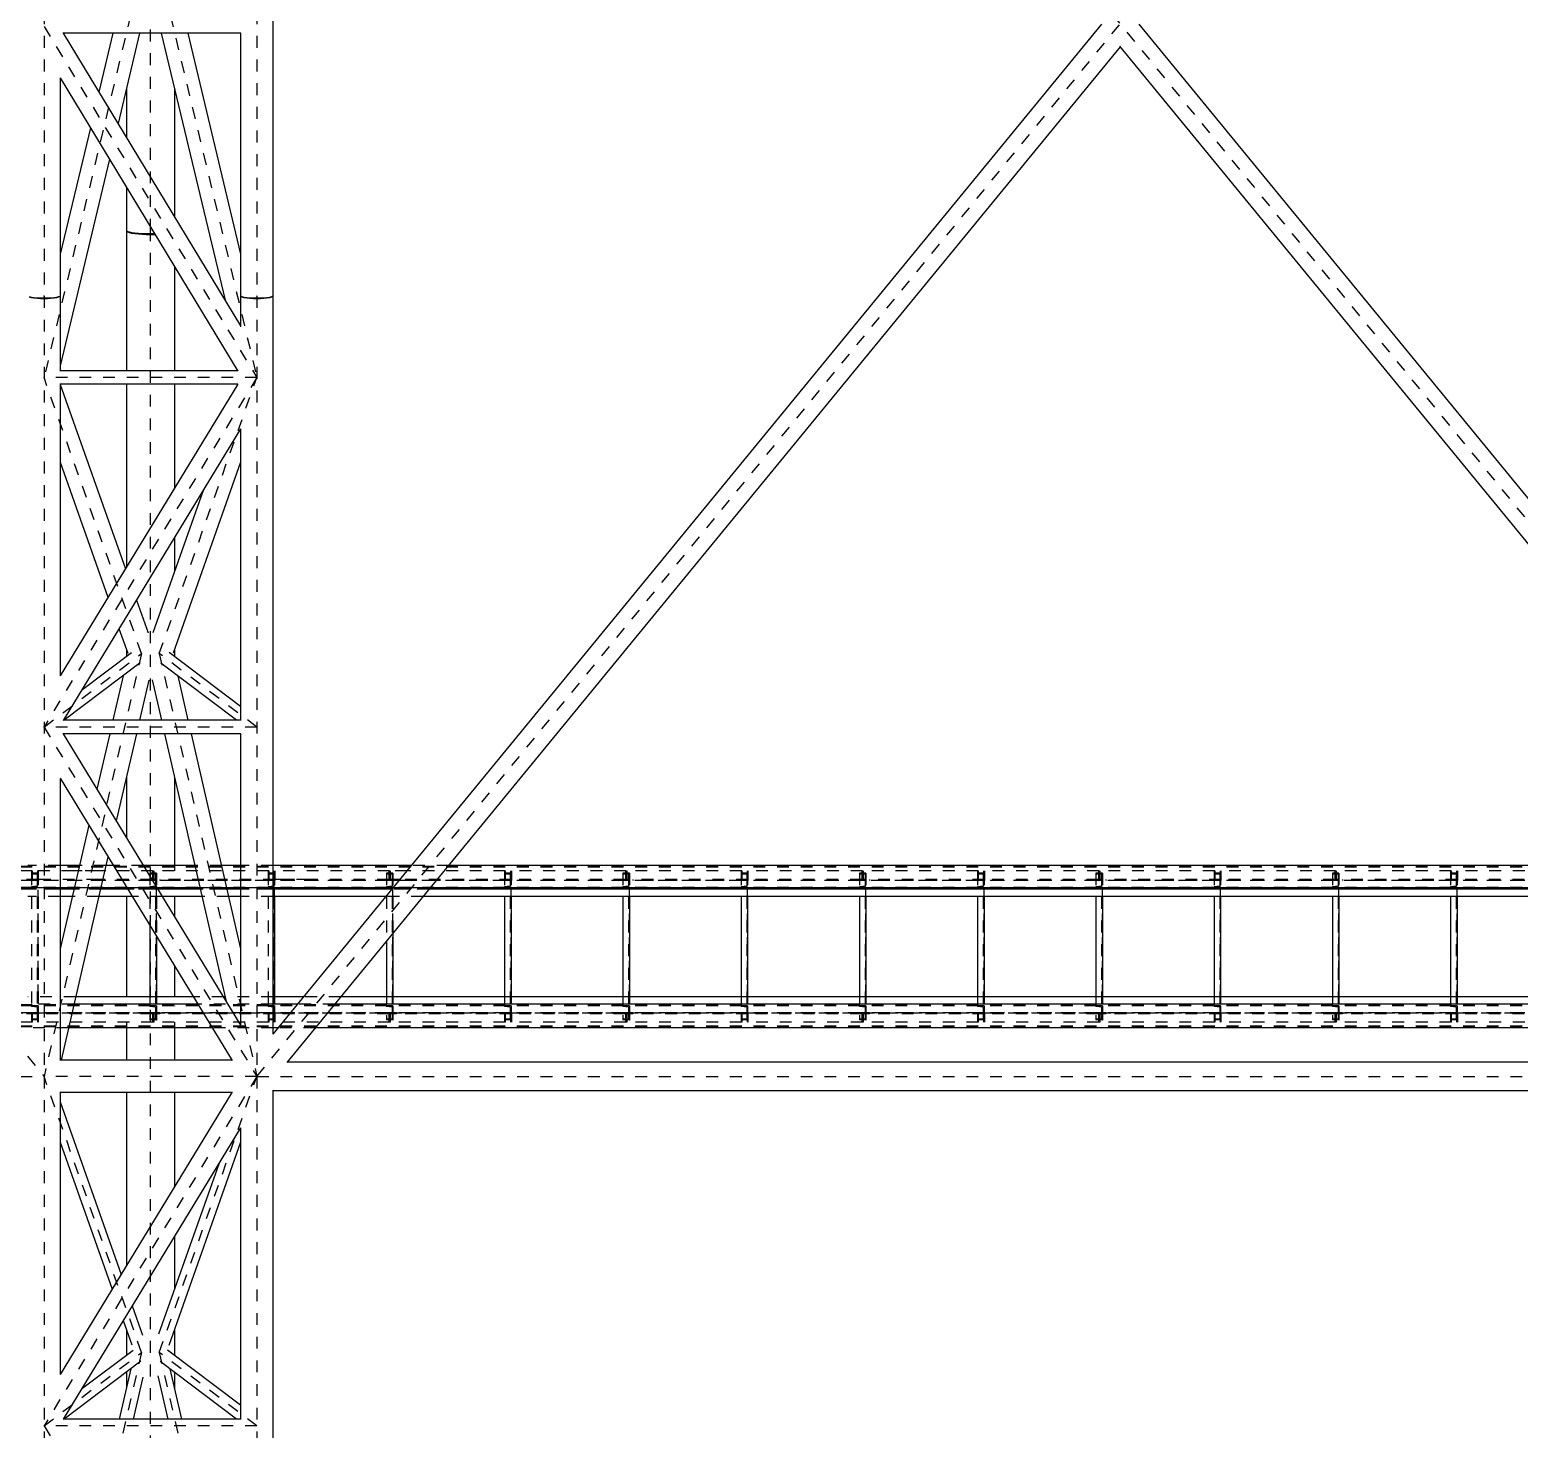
# Model space of a CAD drawing. Header units: millimetres. Extents: x 149919 to 150445, y 136651 to 136866.
# Drawn here: x 150292.54 to 150305.14, y 136688.6 to 136700.43 of the extents above; entities that cross this region are included whole.
import ezdxf

# ---------------------------------------------------------------- set-up
doc = ezdxf.new("R2010")
doc.units = ezdxf.units.MM
doc.header["$LTSCALE"] = 0.25
for name, pattern in [('CENTER', [50.8, 31.75, -6.35, 6.35, -6.35]), ('XKITLINE00', [0]), ('XKITLINE02', [4, 2, -2]), ('XKITLINE03', [6, 3, -1, 1, -1])]:
    doc.linetypes.add(name, pattern=pattern)

# ---------------------------------------------------------------- blocks, each defined once
blk = doc.blocks.new('çatıı')
at = {"color": 8, "linetype": 'CENTER'}
for p, q in [((13625, 5900.3), (15085, 4120.6)), ((15085, 5900.3), (15085, 4780.4)), ((15265, 4120.6), (16725, 5900.3)), ((15265, 5900.3), (16725, 4120.6)), ((15265, 5900.3), (15265, 4780.4)), ((15175, 4835.7), (15175, 5727.1)), ((15167.5, 5056.7), (15085, 4711.5)), ((15182.5, 5056.7), (15265, 4711.5)), ((15085, 5008.4), (15265, 4711.5)), ((15175, 3666.9), (15175, 4835.7)), ((15085, 4780.4), (15085, 3598.6)), ((15265, 4780.4), (15265, 3598.6)), ((15167.5, 4478.1), (15085, 4711.5)), ((15265, 4711.5), (15085, 4711.5)), ((15265, 4711.5), (15085, 4416)), ((15182.5, 4478.1), (15265, 4711.5)), ((15167.5, 4478.1), (15085, 4120.6)), ((15085, 4416), (15167.5, 4478.1)), ((15182.5, 4478.1), (15265, 4120.6)), ((15265, 4416), (15182.5, 4478.1)), ((15085, 4416), (15265, 4120.6)), ((15265, 4416), (15085, 4416)), ((13625, 4120.6), (15085, 4120.6)), ((15167.5, 3887.2), (15085, 4120.6)), ((15265, 4120.6), (15085, 3825.1)), ((15265, 4120.6), (15085, 4120.6)), ((15182.5, 3887.2), (15265, 4120.6)), ((15265, 4120.6), (16725, 4120.6)), ((15167.5, 3887.2), (15085, 3530.1)), ((15085, 3825.1), (15167.5, 3887.2)), ((15182.5, 3887.2), (15265, 3530.1)), ((15265, 3825.1), (15182.5, 3887.2)), ((15085, 3825.1), (15265, 3530.1)), ((15265, 3825.1), (15085, 3825.1))]:
    blk.add_line(p, q, dxfattribs=at)
at = {"color": 8, "linetype": 'XKITLINE00'}
for p, q in [((15278.6, 5854.6), (15278.6, 4780.4)), ((15251.4, 5002.7), (15101, 5002.7)), ((15101.2, 5002.7), (15251.3, 4755.1)), ((15143.3, 5002.7), (15131.4, 4952.9)), ((15165.8, 5002.7), (15147.6, 4926.2)), ((15184.1, 5002.7), (15238.1, 4776.9)), ((15206.7, 5002.7), (15251.3, 4815.7)), ((15251.3, 5002.7), (15251.3, 4780.4)), ((15979.2, 5010.4), (15278.6, 4156.4)), ((16010.8, 5010.4), (16711.3, 4156.4)), ((15995, 4991.2), (15290.3, 4132.2)), ((15994.5, 4991.8), (16699.8, 4132.1)), ((15098.6, 4964.8), (15098.6, 4780.4)), ((15098.6, 4964.8), (15248.9, 4717)), ((15154.7, 4956), (15154.7, 4914.5)), ((15195.3, 4956), (15195.3, 4847.5)), ((15124.2, 4922.6), (15098.6, 4815.7)), ((15140.4, 4896), (15098.6, 4721.5)), ((15154.7, 4872.4), (15154.7, 4835.7)), ((15154.7, 4835.7), (15155, 4835.2)), ((15154.7, 4835.7), (15155, 4835.1)), ((15154.7, 4835.7), (15154.7, 4717.2)), ((15155.9, 4834.7), (15155, 4835.2)), ((15155.9, 4834.4), (15155, 4835.1)), ((15157.4, 4834.3), (15155.9, 4834.7)), ((15157.4, 4833.9), (15155.9, 4834.4)), ((15159.4, 4833.9), (15157.4, 4834.3)), ((15159.4, 4833.4), (15157.4, 4833.9)), ((15158.4, 4834), (15157.9, 4834.2)), ((15160.3, 4833.5), (15158.4, 4834)), ((15161.9, 4833.5), (15159.4, 4833.9)), ((15161.9, 4832.9), (15159.4, 4833.4)), ((15162.7, 4833.1), (15160.3, 4833.5)), ((15164.8, 4833.2), (15161.9, 4833.5)), ((15164.8, 4832.6), (15161.9, 4832.9)), ((15165.4, 4832.7), (15162.7, 4833.1)), ((15168.1, 4833), (15164.8, 4833.2)), ((15168.1, 4832.3), (15164.8, 4832.6)), ((15168.5, 4832.5), (15165.4, 4832.7)), ((15171.5, 4832.9), (15168.1, 4833)), ((15171.5, 4832.1), (15168.1, 4832.3)), ((15171.7, 4832.3), (15168.5, 4832.5)), ((15175, 4832.9), (15171.5, 4832.9)), ((15175, 4832.1), (15171.5, 4832.1)), ((15175, 4832.3), (15171.7, 4832.3)), ((15178.5, 4832.9), (15175, 4832.9)), ((15178.3, 4832.3), (15175, 4832.3)), ((15178.5, 4832.1), (15175, 4832.1)), ((15178.9, 4832.4), (15178.3, 4832.3)), ((15178.6, 4832.9), (15178.5, 4832.9)), ((15179.1, 4832.2), (15178.5, 4832.1)), ((15195.3, 4805.4), (15195.3, 4717.2)), ((15074.3, 4779.3), (15072.7, 4779.6)), ((15074.3, 4778.9), (15072.7, 4779.4)), ((15073.2, 4779.4), (15073, 4779.6)), ((15074.8, 4779), (15073.2, 4779.4)), ((15076.5, 4779), (15074.3, 4779.3)), ((15076.5, 4778.5), (15074.3, 4778.9)), ((15076.9, 4778.6), (15074.8, 4779)), ((15079.1, 4778.7), (15076.5, 4779)), ((15079.1, 4778.2), (15076.5, 4778.5)), ((15079.3, 4778.3), (15076.9, 4778.6)), ((15082, 4778.6), (15079.1, 4778.7)), ((15082, 4778.1), (15079.1, 4778.2)), ((15082.1, 4778.2), (15079.3, 4778.3)), ((15085, 4778.5), (15082, 4778.6)), ((15085, 4778), (15082, 4778.1)), ((15085, 4778.1), (15082.1, 4778.2)), ((15088, 4778.6), (15085, 4778.5)), ((15087.9, 4778.2), (15085, 4778.1)), ((15088, 4778.1), (15085, 4778)), ((15090.7, 4778.3), (15087.9, 4778.2)), ((15090.9, 4778.7), (15088, 4778.6)), ((15090.9, 4778.2), (15088, 4778.1)), ((15093.1, 4778.6), (15090.7, 4778.3)), ((15093.5, 4779), (15090.9, 4778.7)), ((15093.5, 4778.5), (15090.9, 4778.2)), ((15095.2, 4779), (15093.1, 4778.6)), ((15095.7, 4779.3), (15093.5, 4779)), ((15095.7, 4778.9), (15093.5, 4778.5)), ((15096.8, 4779.4), (15095.2, 4779)), ((15097.3, 4779.6), (15095.7, 4779.3)), ((15097.3, 4779.4), (15095.7, 4778.9)), ((15097, 4779.6), (15096.8, 4779.4)), ((15098.3, 4780), (15097.3, 4779.6)), ((15098.3, 4779.9), (15097.3, 4779.4)), ((15098.6, 4780.4), (15098.3, 4780)), ((15098.6, 4780.4), (15098.3, 4779.9)), ((15098.6, 4780.4), (15098.6, 4717)), ((15251.3, 4780.4), (15251.7, 4780)), ((15251.3, 4780.4), (15251.3, 4754.5)), ((15251.3, 4780.4), (15251.7, 4779.9)), ((15252.7, 4779.6), (15251.7, 4780)), ((15252.7, 4779.4), (15251.7, 4779.9)), ((15254.3, 4779.3), (15252.7, 4779.6)), ((15254.3, 4778.9), (15252.7, 4779.4)), ((15253.2, 4779.4), (15253, 4779.6)), ((15254.8, 4779), (15253.2, 4779.4)), ((15256.5, 4779), (15254.3, 4779.3)), ((15256.5, 4778.5), (15254.3, 4778.9)), ((15256.9, 4778.6), (15254.8, 4779)), ((15259.1, 4778.7), (15256.5, 4779)), ((15259.1, 4778.3), (15256.5, 4778.5)), ((15259.3, 4778.4), (15256.9, 4778.6)), ((15262, 4778.6), (15259.1, 4778.7)), ((15262, 4778.1), (15259.1, 4778.3)), ((15262.1, 4778.2), (15259.3, 4778.4)), ((15265, 4778.6), (15262, 4778.6)), ((15265, 4778), (15262, 4778.1)), ((15265, 4778.1), (15262.1, 4778.2)), ((15268, 4778.6), (15265, 4778.6)), ((15267.9, 4778.2), (15265, 4778.1)), ((15268, 4778.1), (15265, 4778)), ((15270.7, 4778.4), (15267.9, 4778.2)), ((15270.9, 4778.7), (15268, 4778.6)), ((15270.9, 4778.3), (15268, 4778.1)), ((15273.1, 4778.6), (15270.7, 4778.4)), ((15273.5, 4779), (15270.9, 4778.7)), ((15273.5, 4778.5), (15270.9, 4778.3)), ((15275.2, 4779), (15273.1, 4778.6)), ((15275.7, 4779.3), (15273.5, 4779)), ((15275.7, 4778.9), (15273.5, 4778.5)), ((15276.8, 4779.4), (15275.2, 4779)), ((15277.3, 4779.6), (15275.7, 4779.3)), ((15277.3, 4779.4), (15275.7, 4778.9)), ((15277, 4779.6), (15276.8, 4779.4)), ((15278.3, 4780), (15277.3, 4779.6)), ((15278.3, 4779.9), (15277.3, 4779.4)), ((15278.6, 4780.4), (15278.3, 4780)), ((15278.6, 4780.4), (15278.3, 4779.9)), ((15278.6, 4780.4), (15278.6, 4156.2)), ((15248.8, 4717.2), (15098.6, 4717.2)), ((15249, 4705.8), (15098.5, 4705.8)), ((15098.6, 4705.8), (15098.6, 4459.4)), ((15248.8, 4705.8), (15098.6, 4459.4)), ((15098.6, 4705.7), (15153.8, 4549.8)), ((15154.7, 4705.8), (15154.7, 4551.4)), ((15195.3, 4705.8), (15195.3, 4618)), ((15251.3, 4668.1), (15101.1, 4421.6)), ((15251.3, 4668.1), (15251.3, 4421.5)), ((15098.6, 4640), (15139.1, 4525.7)), ((15251.3, 4640), (15194.2, 4478.4)), ((15219.7, 4616.1), (15177, 4495.5)), ((15195.3, 4576.1), (15195.3, 4547.2)), ((15163.1, 4523.3), (15173, 4495.5)), ((15148.4, 4499.2), (15155.8, 4478.5)), ((15159, 4478.8), (15116.6, 4446.9)), ((15154.7, 4481.5), (15154.7, 4475.6)), ((15251.3, 4433.4), (15190.9, 4478.9)), ((15195.3, 4481.5), (15195.3, 4475.6)), ((15166.4, 4470.2), (15102, 4421.7)), ((15151.9, 4459.3), (15143.2, 4421.7)), ((15247.9, 4421.7), (15183.9, 4470)), ((15198.1, 4459.3), (15206.7, 4421.7)), ((15173.6, 4455.7), (15165.7, 4421.7)), ((15176.4, 4455.8), (15184.3, 4421.7)), ((15251.3, 4421.7), (15101.2, 4421.7)), ((15251.5, 4410.3), (15101, 4410.3)), ((15101.2, 4410.3), (15251.3, 4164)), ((15140.6, 4410.3), (15129.8, 4363.4)), ((15163.1, 4410.3), (15146.1, 4336.7)), ((15186.9, 4410.3), (15239.1, 4184)), ((15209.4, 4410.3), (15251.3, 4228.4)), ((15251.3, 4410.3), (15251.3, 4163.9)), ((15098.6, 4372.7), (15244.1, 4133.9)), ((15098.6, 4372.6), (15098.6, 4134)), ((15154.7, 4374), (15154.7, 4322.6)), ((15195.3, 4374), (15195.3, 4294.3)), ((15122.8, 4333), (15098.6, 4228.4)), ((15139.1, 4306.3), (15099.4, 4134.2)), ((15154.7, 4280.5), (15154.7, 4280.3)), ((15154.7, 4272.8), (15154.7, 4187.8)), ((15195.3, 4280.5), (15195.3, 4280.3)), ((15195.3, 4272.8), (15195.3, 4255.9)), ((15195.3, 4214), (15195.3, 4187.8)), ((15154.7, 4180.3), (15154.7, 4180)), ((15195.3, 4180.3), (15195.3, 4180)), ((15154.7, 4166.3), (15154.7, 4134.2)), ((15195.3, 4166.3), (15195.3, 4134.2)), ((15243.9, 4134.2), (15098.6, 4134.2)), ((16699.2, 4132.7), (15290.7, 4132.7)), ((15244.5, 4106.9), (15098.4, 4106.9)), ((15098.6, 4106.9), (15098.6, 3868.5)), ((15243.9, 4106.9), (15098.6, 3868.4)), ((15154.7, 4106.9), (15154.7, 3960.5)), ((15195.3, 4106.9), (15195.3, 4027.1)), ((16711.7, 4108.4), (15278.3, 4108.4)), ((15278.6, 4108.4), (15278.6, 3598.6)), ((15098.6, 4099.1), (15150.2, 3953.1)), ((15251.3, 4077.2), (15101.1, 3830.7)), ((15251.3, 4077.2), (15251.3, 3830.6)), ((15098.6, 4064.9), (15142.6, 3940.6)), ((15251.3, 4064.9), (15190.6, 3893.1)), ((15233, 4047.1), (15181.9, 3902.7)), ((15195.3, 3985.2), (15195.3, 3940.4)), ((15159.6, 3926.6), (15168.3, 3901.9)), ((15152, 3914.1), (15159.2, 3893.7)), ((15154.7, 3906.3), (15154.7, 3884.7)), ((15195.3, 3906.4), (15195.3, 3884.7)), ((15167, 3879.8), (15102, 3830.8)), ((15160.3, 3888.9), (15116.6, 3856)), ((15247.9, 3830.8), (15183.1, 3879.6)), ((15251.3, 3842.5), (15189.5, 3889.1)), ((15158.4, 3873.3), (15148.6, 3830.8)), ((15154.7, 3870.5), (15154.7, 3857.1)), ((15181.3, 3867.3), (15189.7, 3830.8)), ((15191.5, 3873.3), (15201.3, 3830.8)), ((15195.3, 3870.4), (15195.3, 3856.9)), ((15168.5, 3866.4), (15160.3, 3830.8)), ((15251.3, 3830.8), (15101.3, 3830.8))]:
    blk.add_line(p, q, dxfattribs=at)
at = {"color": 116, "linetype": 'XKITLINE02', "true_color": 0x136734}
for p, q in [((17635, 4298.1), (13535, 4298.1)), ((17635, 4297.6), (13535, 4297.6)), ((15098.6, 4299), (15071.3, 4299)), ((15137.4, 4299), (15114.9, 4299)), ((15169.1, 4299), (15143.5, 4299)), ((15235.1, 4299), (15212.6, 4299)), ((15278.6, 4299), (15251.3, 4299)), ((15427.1, 4299), (15395.6, 4299)), ((15075.1, 4294.3), (14977.2, 4294.3)), ((15080.3, 4286.3), (14977.2, 4286.3)), ((15074.3, 4286.3), (14977.2, 4286.3)), ((15080.3, 4287.1), (14977.8, 4287.1)), ((15130.9, 4287.1), (15074.3, 4287.1)), ((15074.3, 4287.1), (15074.3, 4286.3)), ((15134.5, 4286.3), (15074.3, 4286.3)), ((15074.5, 4294.3), (15074.5, 4286.3)), ((15074.5, 4292.3), (15074.5, 4291.6)), ((15080, 4292.3), (15074.5, 4292.3)), ((15074.5, 4292.3), (15074.5, 4168.3)), ((15080, 4292.3), (15074.5, 4292.3)), ((15079.3, 4291.2), (15074.5, 4291.6)), ((15075.1, 4294.3), (15075.1, 4287.1)), ((15079.3, 4292.3), (15079.3, 4168.3)), ((15079.3, 4291.2), (15079.3, 4281.3)), ((15129.8, 4294.3), (15079.6, 4294.3)), ((15079.6, 4294.3), (15079.6, 4287.1)), ((15080, 4292.3), (15080, 4280.3)), ((15080, 4292.3), (15080, 4168.3)), ((15080.2, 4294.3), (15080.2, 4286.3)), ((15080.3, 4287.1), (15080.3, 4286.3)), ((15177.2, 4294.3), (15098.6, 4294.3)), ((15176.7, 4287.1), (15129.6, 4287.1)), ((15177.2, 4286.3), (15130.9, 4286.3)), ((15171.4, 4287.1), (15171.4, 4286.3)), ((15174.5, 4292.3), (15174.5, 4291.6)), ((15180, 4292.3), (15174.5, 4292.3)), ((15174.5, 4292.3), (15174.5, 4168.3)), ((15174.5, 4292.3), (15174.5, 4248.2)), ((15180, 4292.3), (15174.5, 4292.3)), ((15179.3, 4291.2), (15174.5, 4291.6)), ((15176.7, 4294.3), (15176.7, 4287.1)), ((15275.1, 4294.3), (15177.2, 4294.3)), ((15177.2, 4294.3), (15177.2, 4286.3)), ((15177.2, 4294.3), (15177.2, 4286.3)), ((15280.3, 4286.3), (15177.2, 4286.3)), ((15273.5, 4286.3), (15177.2, 4286.3)), ((15177.8, 4294.3), (15177.8, 4287.1)), ((15280.3, 4287.1), (15177.8, 4287.1)), ((15179.3, 4292.3), (15179.3, 4168.3)), ((15179.3, 4291.2), (15179.3, 4281.3)), ((15180, 4292.3), (15180, 4280.3)), ((15180, 4292.3), (15180, 4168.3)), ((15180, 4292.3), (15180, 4239.1)), ((15183, 4287.1), (15183, 4286.3)), ((15308.4, 4287.1), (15274.3, 4287.1)), ((15274.3, 4287.1), (15274.3, 4286.3)), ((15377.2, 4286.3), (15274.3, 4286.3)), ((15274.5, 4294.3), (15274.5, 4286.3)), ((15274.5, 4292.3), (15274.5, 4168.3)), ((15280, 4292.3), (15274.5, 4292.3)), ((15274.5, 4292.3), (15274.5, 4291.6)), ((15280, 4292.3), (15274.5, 4292.3)), ((15279.3, 4291.2), (15274.5, 4291.6)), ((15275.1, 4294.3), (15275.1, 4287.1)), ((15376.7, 4287.1), (15278.6, 4287.1)), ((15279.3, 4292.3), (15279.3, 4168.3)), ((15279.3, 4291.2), (15279.3, 4281.3)), ((15377.2, 4294.3), (15279.6, 4294.3)), ((15279.6, 4294.3), (15279.6, 4287.1)), ((15280, 4292.3), (15280, 4168.3)), ((15280, 4292.3), (15280, 4272.8)), ((15280, 4292.3), (15280, 4280.3)), ((15280.2, 4294.3), (15280.2, 4286.3)), ((15280.3, 4287.1), (15280.3, 4286.3)), ((15371.4, 4287.1), (15371.4, 4286.3)), ((15374.5, 4292.3), (15374.5, 4168.3)), ((15374.5, 4292.3), (15374.5, 4234.8)), ((15380, 4292.3), (15374.5, 4292.3)), ((15374.5, 4292.3), (15374.5, 4291.6)), ((15380, 4292.3), (15374.5, 4292.3)), ((15379.3, 4291.2), (15374.5, 4291.6)), ((15376.7, 4294.3), (15376.7, 4287.1)), ((15391.9, 4294.3), (15377.2, 4294.3)), ((15377.2, 4294.3), (15377.2, 4286.3)), ((15377.2, 4294.3), (15377.2, 4286.3)), ((15480.3, 4286.3), (15377.2, 4286.3)), ((15385.4, 4286.3), (15377.2, 4286.3)), ((15377.8, 4294.3), (15377.8, 4287.1)), ((15386, 4287.1), (15377.8, 4287.1)), ((15379.3, 4292.3), (15379.3, 4168.3)), ((15379.3, 4291.2), (15379.3, 4281.3)), ((15380, 4292.3), (15380, 4168.3)), ((15380, 4292.3), (15380, 4241.5)), ((15380, 4292.3), (15380, 4280.3)), ((15383, 4287.1), (15383, 4286.3)), ((15480.3, 4287.1), (15386, 4287.1)), ((15475.1, 4294.3), (15391.9, 4294.3)), ((15576.7, 4287.1), (15474.3, 4287.1)), ((15480.2, 4287.1), (15474.3, 4287.1)), ((15474.3, 4287.1), (15474.3, 4286.3)), ((15577.2, 4286.3), (15474.3, 4286.3)), ((15474.5, 4294.3), (15474.5, 4286.3)), ((15474.5, 4292.3), (15474.5, 4168.3)), ((15474.5, 4292.3), (15474.5, 4272.8)), ((15480, 4292.3), (15474.5, 4292.3)), ((15474.5, 4292.3), (15474.5, 4291.6)), ((15480, 4292.3), (15474.5, 4292.3)), ((15479.3, 4291.2), (15474.5, 4291.6)), ((15475.1, 4294.3), (15475.1, 4287.1)), ((15479.3, 4292.3), (15479.3, 4168.3)), ((15479.3, 4291.2), (15479.3, 4281.3)), ((15577.2, 4294.3), (15479.6, 4294.3)), ((15479.6, 4294.3), (15479.6, 4287.1)), ((15480, 4292.3), (15480, 4168.3)), ((15480, 4292.3), (15480, 4272.8)), ((15480, 4292.3), (15480, 4280.3)), ((15480.2, 4294.3), (15480.2, 4286.3)), ((15480.3, 4287.1), (15480.3, 4286.3)), ((15571.4, 4287.1), (15571.4, 4286.3)), ((15574.5, 4292.3), (15574.5, 4168.3)), ((15574.5, 4292.3), (15574.5, 4272.8)), ((15580, 4292.3), (15574.5, 4292.3)), ((15574.5, 4292.3), (15574.5, 4291.6)), ((15580, 4292.3), (15574.5, 4292.3)), ((15579.3, 4291.2), (15574.5, 4291.6)), ((15576.7, 4294.3), (15576.7, 4287.1)), ((15675.1, 4294.3), (15577.2, 4294.3)), ((15577.2, 4294.3), (15577.2, 4286.3)), ((15577.2, 4294.3), (15577.2, 4286.3)), ((15680.3, 4286.3), (15577.2, 4286.3)), ((15580, 4286.3), (15577.2, 4286.3)), ((15577.8, 4294.3), (15577.8, 4287.1)), ((15680.3, 4287.1), (15577.8, 4287.1)), ((15579.3, 4292.3), (15579.3, 4168.3)), ((15579.3, 4291.2), (15579.3, 4281.3)), ((15580, 4292.3), (15580, 4168.3)), ((15580, 4292.3), (15580, 4272.8)), ((15580, 4292.3), (15580, 4280.3)), ((15583, 4287.1), (15583, 4286.3)), ((15776.7, 4287.1), (15674.3, 4287.1)), ((15680.2, 4287.1), (15674.3, 4287.1)), ((15674.3, 4287.1), (15674.3, 4286.3)), ((15777.2, 4286.3), (15674.3, 4286.3)), ((15674.5, 4294.3), (15674.5, 4286.3)), ((15674.5, 4292.3), (15674.5, 4168.3)), ((15674.5, 4292.3), (15674.5, 4272.8)), ((15680, 4292.3), (15674.5, 4292.3)), ((15674.5, 4292.3), (15674.5, 4291.6)), ((15680, 4292.3), (15674.5, 4292.3)), ((15679.3, 4291.2), (15674.5, 4291.6)), ((15675.1, 4294.3), (15675.1, 4287.1)), ((15679.3, 4292.3), (15679.3, 4168.3)), ((15679.3, 4291.2), (15679.3, 4281.3)), ((15777.2, 4294.3), (15679.6, 4294.3)), ((15679.6, 4294.3), (15679.6, 4287.1)), ((15680, 4292.3), (15680, 4168.3)), ((15680, 4292.3), (15680, 4272.8)), ((15680, 4292.3), (15680, 4280.3)), ((15680.2, 4294.3), (15680.2, 4286.3)), ((15680.3, 4287.1), (15680.3, 4286.3)), ((15771.4, 4287.1), (15771.4, 4286.3)), ((15774.5, 4292.3), (15774.5, 4168.3)), ((15774.5, 4292.3), (15774.5, 4272.8)), ((15780, 4292.3), (15774.5, 4292.3)), ((15774.5, 4292.3), (15774.5, 4291.6)), ((15780, 4292.3), (15774.5, 4292.3)), ((15779.3, 4291.2), (15774.5, 4291.6)), ((15776.7, 4294.3), (15776.7, 4287.1)), ((15875.1, 4294.3), (15777.2, 4294.3)), ((15777.2, 4294.3), (15777.2, 4286.3)), ((15777.2, 4294.3), (15777.2, 4286.3)), ((15880.3, 4286.3), (15777.2, 4286.3)), ((15780, 4286.3), (15777.2, 4286.3)), ((15777.8, 4294.3), (15777.8, 4287.1)), ((15880.3, 4287.1), (15777.8, 4287.1)), ((15779.3, 4292.3), (15779.3, 4168.3)), ((15779.3, 4291.2), (15779.3, 4281.3)), ((15780, 4292.3), (15780, 4168.3)), ((15780, 4292.3), (15780, 4272.8)), ((15780, 4292.3), (15780, 4280.3)), ((15783, 4287.1), (15783, 4286.3)), ((15976.7, 4287.1), (15874.3, 4287.1)), ((15880.2, 4287.1), (15874.3, 4287.1)), ((15874.3, 4287.1), (15874.3, 4286.3)), ((15977.2, 4286.3), (15874.3, 4286.3)), ((15874.5, 4294.3), (15874.5, 4286.3)), ((15874.5, 4292.3), (15874.5, 4168.3)), ((15874.5, 4292.3), (15874.5, 4272.8)), ((15880, 4292.3), (15874.5, 4292.3)), ((15874.5, 4292.3), (15874.5, 4291.6)), ((15880, 4292.3), (15874.5, 4292.3)), ((15879.3, 4291.2), (15874.5, 4291.6)), ((15875.1, 4294.3), (15875.1, 4287.1)), ((15879.3, 4292.3), (15879.3, 4168.3)), ((15879.3, 4291.2), (15879.3, 4281.3)), ((15977.2, 4294.3), (15879.6, 4294.3)), ((15879.6, 4294.3), (15879.6, 4287.1)), ((15880, 4292.3), (15880, 4168.3)), ((15880, 4292.3), (15880, 4272.8)), ((15880, 4292.3), (15880, 4280.3)), ((15880.2, 4294.3), (15880.2, 4286.3)), ((15880.3, 4287.1), (15880.3, 4286.3)), ((15971.4, 4287.1), (15971.4, 4286.3)), ((15974.5, 4292.3), (15974.5, 4168.3)), ((15974.5, 4292.3), (15974.5, 4272.8)), ((15980, 4292.3), (15974.5, 4292.3)), ((15974.5, 4292.3), (15974.5, 4291.6)), ((15980, 4292.3), (15974.5, 4292.3)), ((15979.3, 4291.2), (15974.5, 4291.6)), ((15976.7, 4294.3), (15976.7, 4287.1)), ((15977.2, 4294.3), (15977.2, 4286.3)), ((16075.1, 4294.3), (15977.2, 4294.3)), ((15977.2, 4294.3), (15977.2, 4286.3)), ((16080.3, 4286.3), (15977.2, 4286.3)), ((15980, 4286.3), (15977.2, 4286.3)), ((15977.8, 4294.3), (15977.8, 4287.1)), ((16080.3, 4287.1), (15977.8, 4287.1)), ((15979.3, 4292.3), (15979.3, 4168.3)), ((15979.3, 4291.2), (15979.3, 4281.3)), ((15980, 4292.3), (15980, 4168.3)), ((15980, 4292.3), (15980, 4272.8)), ((15980, 4292.3), (15980, 4280.3)), ((15983, 4287.1), (15983, 4286.3)), ((16176.7, 4287.1), (16074.3, 4287.1)), ((16080.2, 4287.1), (16074.3, 4287.1)), ((16074.3, 4287.1), (16074.3, 4286.3)), ((16177.2, 4286.3), (16074.3, 4286.3)), ((16074.5, 4294.3), (16074.5, 4286.3)), ((16074.5, 4292.3), (16074.5, 4291.6)), ((16080, 4292.3), (16074.5, 4292.3)), ((16074.5, 4292.3), (16074.5, 4168.3)), ((16074.5, 4292.3), (16074.5, 4272.8)), ((16080, 4292.3), (16074.5, 4292.3)), ((16079.3, 4291.2), (16074.5, 4291.6)), ((16075.1, 4294.3), (16075.1, 4287.1)), ((16079.3, 4292.3), (16079.3, 4168.3)), ((16079.3, 4291.2), (16079.3, 4281.3)), ((16177.2, 4294.3), (16079.6, 4294.3)), ((16079.6, 4294.3), (16079.6, 4287.1)), ((16080, 4292.3), (16080, 4280.3)), ((16080, 4292.3), (16080, 4168.3)), ((16080, 4292.3), (16080, 4272.8)), ((16080.2, 4294.3), (16080.2, 4286.3)), ((16080.3, 4287.1), (16080.3, 4286.3)), ((16171.4, 4287.1), (16171.4, 4286.3)), ((16174.5, 4292.3), (16174.5, 4291.6)), ((16180, 4292.3), (16174.5, 4292.3)), ((16174.5, 4292.3), (16174.5, 4168.3)), ((16174.5, 4292.3), (16174.5, 4272.8)), ((16180, 4292.3), (16174.5, 4292.3)), ((16179.3, 4291.2), (16174.5, 4291.6)), ((16176.7, 4294.3), (16176.7, 4287.1)), ((16177.2, 4294.3), (16177.2, 4286.3)), ((16275.1, 4294.3), (16177.2, 4294.3)), ((16177.2, 4294.3), (16177.2, 4286.3)), ((16280.3, 4286.3), (16177.2, 4286.3)), ((16180, 4286.3), (16177.2, 4286.3)), ((16177.8, 4294.3), (16177.8, 4287.1)), ((16280.3, 4287.1), (16177.8, 4287.1)), ((16179.3, 4292.3), (16179.3, 4168.3)), ((16179.3, 4291.2), (16179.3, 4281.3)), ((16180, 4292.3), (16180, 4280.3)), ((16180, 4292.3), (16180, 4168.3)), ((16180, 4292.3), (16180, 4272.8)), ((16183, 4287.1), (16183, 4286.3)), ((16376.7, 4287.1), (16274.3, 4287.1)), ((16280.2, 4287.1), (16274.3, 4287.1)), ((16274.3, 4287.1), (16274.3, 4286.3)), ((16377.2, 4286.3), (16274.3, 4286.3)), ((16274.5, 4294.3), (16274.5, 4286.3)), ((16274.5, 4292.3), (16274.5, 4291.6)), ((16280, 4292.3), (16274.5, 4292.3)), ((16274.5, 4292.3), (16274.5, 4168.3)), ((16274.5, 4292.3), (16274.5, 4272.8)), ((16280, 4292.3), (16274.5, 4292.3)), ((16279.3, 4291.2), (16274.5, 4291.6)), ((16275.1, 4294.3), (16275.1, 4287.1)), ((16279.3, 4292.3), (16279.3, 4168.3)), ((16279.3, 4291.2), (16279.3, 4281.3)), ((16377.2, 4294.3), (16279.6, 4294.3)), ((16279.6, 4294.3), (16279.6, 4287.1)), ((16280, 4292.3), (16280, 4280.3)), ((16280, 4292.3), (16280, 4168.3)), ((16280, 4292.3), (16280, 4272.8)), ((16280.2, 4294.3), (16280.2, 4286.3)), ((16280.3, 4287.1), (16280.3, 4286.3)), ((17635, 4280.3), (13535, 4280.3)), ((17635, 4280.3), (13535, 4280.3)), ((17635, 4279.8), (13535, 4279.8)), ((17635, 4279.4), (13535, 4279.4)), ((17635, 4279), (13535, 4279)), ((15098.6, 4279), (15071.3, 4279)), ((15098.6, 4272.8), (15071.3, 4272.8)), ((15079.3, 4281.3), (15074.5, 4281)), ((15074.5, 4281), (15074.5, 4280.3)), ((15080, 4280.3), (15074.5, 4280.3)), ((15131.4, 4272.8), (15108.9, 4272.8)), ((15132.8, 4279), (15110.3, 4279)), ((15181.3, 4279), (15155.7, 4279)), ((15185, 4272.8), (15159.5, 4272.8)), ((15179.3, 4281.3), (15174.5, 4281)), ((15174.5, 4281), (15174.5, 4280.3)), ((15180, 4280.3), (15174.5, 4280.3)), ((15239.7, 4279), (15217.2, 4279)), ((15241.1, 4272.8), (15218.6, 4272.8)), ((15278.6, 4279), (15251.3, 4279)), ((15278.6, 4272.8), (15251.3, 4272.8)), ((15279.3, 4281.3), (15274.5, 4281)), ((15274.5, 4281), (15274.5, 4280.3)), ((15280, 4280.3), (15274.5, 4280.3)), ((15405.6, 4272.8), (15374.1, 4272.8)), ((15379.3, 4281.3), (15374.5, 4281)), ((15374.5, 4281), (15374.5, 4280.3)), ((15380, 4280.3), (15374.5, 4280.3)), ((15410.7, 4279), (15379.2, 4279)), ((15479.3, 4281.3), (15474.5, 4281)), ((15474.5, 4281), (15474.5, 4280.3)), ((15480, 4280.3), (15474.5, 4280.3)), ((15579.3, 4281.3), (15574.5, 4281)), ((15574.5, 4281), (15574.5, 4280.3)), ((15580, 4280.3), (15574.5, 4280.3)), ((15679.3, 4281.3), (15674.5, 4281)), ((15674.5, 4281), (15674.5, 4280.3)), ((15680, 4280.3), (15674.5, 4280.3)), ((15779.3, 4281.3), (15774.5, 4281)), ((15774.5, 4281), (15774.5, 4280.3)), ((15780, 4280.3), (15774.5, 4280.3)), ((15879.3, 4281.3), (15874.5, 4281)), ((15874.5, 4281), (15874.5, 4280.3)), ((15880, 4280.3), (15874.5, 4280.3)), ((15979.3, 4281.3), (15974.5, 4281)), ((15974.5, 4281), (15974.5, 4280.3)), ((15980, 4280.3), (15974.5, 4280.3)), ((16079.3, 4281.3), (16074.5, 4281)), ((16074.5, 4281), (16074.5, 4280.3)), ((16080, 4280.3), (16074.5, 4280.3)), ((16179.3, 4281.3), (16174.5, 4281)), ((16174.5, 4281), (16174.5, 4280.3)), ((16180, 4280.3), (16174.5, 4280.3)), ((16279.3, 4281.3), (16274.5, 4281)), ((16274.5, 4281), (16274.5, 4280.3)), ((16280, 4280.3), (16274.5, 4280.3)), ((15111.7, 4187.8), (15071.3, 4187.8)), ((15236.8, 4187.8), (15211.3, 4187.8)), ((15278.6, 4187.8), (15238.3, 4187.8)), ((15335.9, 4187.8), (15304.4, 4187.8)), ((17635, 4181.1), (13535, 4181.1)), ((17635, 4180.7), (13535, 4180.7)), ((17635, 4180.3), (13535, 4180.3)), ((17635, 4180.2), (13535, 4180.2)), ((15080.3, 4174.3), (14977.2, 4174.3)), ((15080.3, 4173.5), (14977.8, 4173.5)), ((15110.3, 4181.6), (15071.3, 4181.6)), ((15177.2, 4174.3), (15074.3, 4174.3)), ((15074.3, 4174.3), (15074.3, 4173.5)), ((15176.7, 4173.5), (15074.3, 4173.5)), ((15074.5, 4180.3), (15074.5, 4179.6)), ((15080, 4180.3), (15074.5, 4180.3)), ((15079.3, 4179.2), (15074.5, 4179.6)), ((15074.5, 4174.3), (15074.5, 4166.3)), ((15079.3, 4169.3), (15074.5, 4169)), ((15075.1, 4173.5), (15075.1, 4166.3)), ((15079.3, 4179.2), (15079.3, 4169.3)), ((15079.6, 4173.5), (15079.6, 4166.3)), ((15080, 4180.3), (15080, 4168.3)), ((15080.2, 4174.3), (15080.2, 4166.3)), ((15080.3, 4174.3), (15080.3, 4173.5)), ((15171.4, 4174.3), (15171.4, 4173.5)), ((15174.5, 4180.3), (15174.5, 4179.6)), ((15180, 4180.3), (15174.5, 4180.3)), ((15179.3, 4179.2), (15174.5, 4179.6)), ((15179.3, 4169.3), (15174.5, 4169)), ((15176.7, 4173.5), (15176.7, 4166.3)), ((15177.2, 4174.3), (15177.2, 4166.3)), ((15183, 4174.3), (15177.2, 4174.3)), ((15177.2, 4174.3), (15177.2, 4166.3)), ((15183, 4173.5), (15177.8, 4173.5)), ((15177.8, 4173.5), (15177.8, 4166.3)), ((15280.3, 4173.5), (15177.8, 4173.5)), ((15179.3, 4179.2), (15179.3, 4169.3)), ((15180, 4180.3), (15180, 4168.3)), ((15280.3, 4174.3), (15180, 4174.3)), ((15183, 4174.3), (15183, 4173.5)), ((15278.6, 4181.6), (15215.1, 4181.6)), ((15377.2, 4174.3), (15274.3, 4174.3)), ((15274.3, 4174.3), (15274.3, 4173.5)), ((15376.7, 4173.5), (15274.3, 4173.5)), ((15274.5, 4180.3), (15274.5, 4179.6)), ((15280, 4180.3), (15274.5, 4180.3)), ((15279.3, 4179.2), (15274.5, 4179.6)), ((15274.5, 4174.3), (15274.5, 4166.3)), ((15279.3, 4169.3), (15274.5, 4169)), ((15275.1, 4173.5), (15275.1, 4166.3)), ((15279.3, 4179.2), (15279.3, 4169.3)), ((15279.6, 4173.5), (15279.6, 4166.3)), ((15280, 4180.3), (15280, 4168.3)), ((15280.2, 4174.3), (15280.2, 4166.3)), ((15280.3, 4174.3), (15280.3, 4173.5)), ((15330.8, 4181.6), (15299.3, 4181.6)), ((15371.4, 4174.3), (15371.4, 4173.5)), ((15374.5, 4180.3), (15374.5, 4179.6)), ((15380, 4180.3), (15374.5, 4180.3)), ((15379.3, 4179.2), (15374.5, 4179.6)), ((15379.3, 4169.3), (15374.5, 4169)), ((15376.7, 4173.5), (15376.7, 4166.3)), ((15383, 4174.3), (15377.2, 4174.3)), ((15377.2, 4174.3), (15377.2, 4166.3)), ((15377.2, 4174.3), (15377.2, 4166.3)), ((15383, 4173.5), (15377.8, 4173.5)), ((15377.8, 4173.5), (15377.8, 4166.3)), ((15480.3, 4173.5), (15377.8, 4173.5)), ((15379.3, 4179.2), (15379.3, 4169.3)), ((15380, 4180.3), (15380, 4168.3)), ((15480.3, 4174.3), (15380, 4174.3)), ((15383, 4174.3), (15383, 4173.5)), ((15577.2, 4174.3), (15474.3, 4174.3)), ((15474.3, 4174.3), (15474.3, 4173.5)), ((15576.7, 4173.5), (15474.3, 4173.5)), ((15474.5, 4180.3), (15474.5, 4179.6)), ((15480, 4180.3), (15474.5, 4180.3)), ((15479.3, 4179.2), (15474.5, 4179.6)), ((15474.5, 4174.3), (15474.5, 4166.3)), ((15479.3, 4169.3), (15474.5, 4169)), ((15475.1, 4173.5), (15475.1, 4166.3)), ((15479.3, 4179.2), (15479.3, 4169.3)), ((15479.6, 4173.5), (15479.6, 4166.3)), ((15480, 4180.3), (15480, 4168.3)), ((15480.2, 4174.3), (15480.2, 4166.3)), ((15480.3, 4174.3), (15480.3, 4173.5)), ((15571.4, 4174.3), (15571.4, 4173.5)), ((15574.5, 4180.3), (15574.5, 4179.6)), ((15580, 4180.3), (15574.5, 4180.3)), ((15579.3, 4179.2), (15574.5, 4179.6)), ((15579.3, 4169.3), (15574.5, 4169)), ((15576.7, 4173.5), (15576.7, 4166.3)), ((15583, 4174.3), (15577.2, 4174.3)), ((15577.2, 4174.3), (15577.2, 4166.3)), ((15577.2, 4174.3), (15577.2, 4166.3)), ((15583, 4173.5), (15577.8, 4173.5)), ((15577.8, 4173.5), (15577.8, 4166.3)), ((15680.3, 4173.5), (15577.8, 4173.5)), ((15579.3, 4179.2), (15579.3, 4169.3)), ((15580, 4180.3), (15580, 4168.3)), ((15680.3, 4174.3), (15580, 4174.3)), ((15583, 4174.3), (15583, 4173.5)), ((15777.2, 4174.3), (15674.3, 4174.3)), ((15674.3, 4174.3), (15674.3, 4173.5)), ((15776.7, 4173.5), (15674.3, 4173.5)), ((15674.5, 4180.3), (15674.5, 4179.6)), ((15680, 4180.3), (15674.5, 4180.3)), ((15679.3, 4179.2), (15674.5, 4179.6)), ((15674.5, 4174.3), (15674.5, 4166.3)), ((15679.3, 4169.3), (15674.5, 4169)), ((15675.1, 4173.5), (15675.1, 4166.3)), ((15679.3, 4179.2), (15679.3, 4169.3)), ((15679.6, 4173.5), (15679.6, 4166.3)), ((15680, 4180.3), (15680, 4168.3)), ((15680.2, 4174.3), (15680.2, 4166.3)), ((15680.3, 4174.3), (15680.3, 4173.5)), ((15771.4, 4174.3), (15771.4, 4173.5)), ((15774.5, 4180.3), (15774.5, 4179.6)), ((15780, 4180.3), (15774.5, 4180.3)), ((15779.3, 4179.2), (15774.5, 4179.6)), ((15779.3, 4169.3), (15774.5, 4169)), ((15776.7, 4173.5), (15776.7, 4166.3)), ((15783, 4174.3), (15777.2, 4174.3)), ((15777.2, 4174.3), (15777.2, 4166.3)), ((15777.2, 4174.3), (15777.2, 4166.3)), ((15783, 4173.5), (15777.8, 4173.5)), ((15777.8, 4173.5), (15777.8, 4166.3)), ((15880.3, 4173.5), (15777.8, 4173.5)), ((15779.3, 4179.2), (15779.3, 4169.3)), ((15780, 4180.3), (15780, 4168.3)), ((15880.3, 4174.3), (15780, 4174.3)), ((15783, 4174.3), (15783, 4173.5)), ((15977.2, 4174.3), (15874.3, 4174.3)), ((15874.3, 4174.3), (15874.3, 4173.5)), ((15976.7, 4173.5), (15874.3, 4173.5)), ((15874.5, 4180.3), (15874.5, 4179.6)), ((15880, 4180.3), (15874.5, 4180.3)), ((15879.3, 4179.2), (15874.5, 4179.6)), ((15874.5, 4174.3), (15874.5, 4166.3)), ((15879.3, 4169.3), (15874.5, 4169)), ((15875.1, 4173.5), (15875.1, 4166.3)), ((15879.3, 4179.2), (15879.3, 4169.3)), ((15879.6, 4173.5), (15879.6, 4166.3)), ((15880, 4180.3), (15880, 4168.3)), ((15880.2, 4174.3), (15880.2, 4166.3)), ((15880.3, 4174.3), (15880.3, 4173.5)), ((15971.4, 4174.3), (15971.4, 4173.5)), ((15974.5, 4180.3), (15974.5, 4179.6)), ((15980, 4180.3), (15974.5, 4180.3)), ((15979.3, 4179.2), (15974.5, 4179.6)), ((15979.3, 4169.3), (15974.5, 4169)), ((15976.7, 4173.5), (15976.7, 4166.3)), ((15977.2, 4174.3), (15977.2, 4166.3)), ((15983, 4174.3), (15977.2, 4174.3)), ((15977.2, 4174.3), (15977.2, 4166.3)), ((15983, 4173.5), (15977.8, 4173.5)), ((15977.8, 4173.5), (15977.8, 4166.3)), ((16080.3, 4173.5), (15977.8, 4173.5)), ((15979.3, 4179.2), (15979.3, 4169.3)), ((15980, 4180.3), (15980, 4168.3)), ((16080.3, 4174.3), (15980, 4174.3)), ((15983, 4174.3), (15983, 4173.5)), ((16177.2, 4174.3), (16074.3, 4174.3)), ((16074.3, 4174.3), (16074.3, 4173.5)), ((16176.7, 4173.5), (16074.3, 4173.5)), ((16074.5, 4180.3), (16074.5, 4179.6)), ((16080, 4180.3), (16074.5, 4180.3)), ((16079.3, 4179.2), (16074.5, 4179.6)), ((16074.5, 4174.3), (16074.5, 4166.3)), ((16079.3, 4169.3), (16074.5, 4169)), ((16075.1, 4173.5), (16075.1, 4166.3)), ((16079.3, 4179.2), (16079.3, 4169.3)), ((16079.6, 4173.5), (16079.6, 4166.3)), ((16080, 4180.3), (16080, 4168.3)), ((16080.2, 4174.3), (16080.2, 4166.3)), ((16080.3, 4174.3), (16080.3, 4173.5)), ((16171.4, 4174.3), (16171.4, 4173.5)), ((16174.5, 4180.3), (16174.5, 4179.6)), ((16180, 4180.3), (16174.5, 4180.3)), ((16179.3, 4179.2), (16174.5, 4179.6)), ((16179.3, 4169.3), (16174.5, 4169)), ((16176.7, 4173.5), (16176.7, 4166.3)), ((16177.2, 4174.3), (16177.2, 4166.3)), ((16183, 4174.3), (16177.2, 4174.3)), ((16177.2, 4174.3), (16177.2, 4166.3)), ((16183, 4173.5), (16177.8, 4173.5)), ((16177.8, 4173.5), (16177.8, 4166.3)), ((16280.3, 4173.5), (16177.8, 4173.5)), ((16179.3, 4179.2), (16179.3, 4169.3)), ((16180, 4180.3), (16180, 4168.3)), ((16280.3, 4174.3), (16180, 4174.3)), ((16183, 4174.3), (16183, 4173.5)), ((16377.2, 4174.3), (16274.3, 4174.3)), ((16274.3, 4174.3), (16274.3, 4173.5)), ((16376.7, 4173.5), (16274.3, 4173.5)), ((16274.5, 4180.3), (16274.5, 4179.6)), ((16280, 4180.3), (16274.5, 4180.3)), ((16279.3, 4179.2), (16274.5, 4179.6)), ((16274.5, 4174.3), (16274.5, 4166.3)), ((16279.3, 4169.3), (16274.5, 4169)), ((16275.1, 4173.5), (16275.1, 4166.3)), ((16279.3, 4179.2), (16279.3, 4169.3)), ((16279.6, 4173.5), (16279.6, 4166.3)), ((16280, 4180.3), (16280, 4168.3)), ((16280.2, 4174.3), (16280.2, 4166.3)), ((16280.3, 4174.3), (16280.3, 4173.5)), ((17635, 4163), (13535, 4163)), ((17635, 4162.4), (13535, 4162.4)), ((15075.1, 4166.3), (14977.2, 4166.3)), ((15105.7, 4161.6), (15071.3, 4161.6)), ((15074.5, 4169), (15074.5, 4168.3)), ((15080, 4168.3), (15074.5, 4168.3)), ((15080, 4168.3), (15074.5, 4168.3)), ((15177.2, 4166.3), (15079.6, 4166.3)), ((15174.5, 4169), (15174.5, 4168.3)), ((15180, 4168.3), (15174.5, 4168.3)), ((15180, 4168.3), (15174.5, 4168.3)), ((15177.8, 4166.3), (15177.2, 4166.3)), ((15275.1, 4166.3), (15177.2, 4166.3)), ((15278.6, 4161.6), (15227.2, 4161.6)), ((15274.5, 4169), (15274.5, 4168.3)), ((15280, 4168.3), (15274.5, 4168.3)), ((15280, 4168.3), (15274.5, 4168.3)), ((15377.2, 4166.3), (15279.6, 4166.3)), ((15314.4, 4161.6), (15282.9, 4161.6)), ((15374.5, 4169), (15374.5, 4168.3)), ((15380, 4168.3), (15374.5, 4168.3)), ((15380, 4168.3), (15374.5, 4168.3)), ((15377.8, 4166.3), (15377.2, 4166.3)), ((15475.1, 4166.3), (15377.2, 4166.3)), ((15474.5, 4169), (15474.5, 4168.3)), ((15480, 4168.3), (15474.5, 4168.3)), ((15480, 4168.3), (15474.5, 4168.3)), ((15577.2, 4166.3), (15479.6, 4166.3)), ((15574.5, 4169), (15574.5, 4168.3)), ((15580, 4168.3), (15574.5, 4168.3)), ((15580, 4168.3), (15574.5, 4168.3)), ((15577.8, 4166.3), (15577.2, 4166.3)), ((15675.1, 4166.3), (15577.2, 4166.3)), ((15674.5, 4169), (15674.5, 4168.3)), ((15680, 4168.3), (15674.5, 4168.3)), ((15680, 4168.3), (15674.5, 4168.3)), ((15777.2, 4166.3), (15679.6, 4166.3)), ((15774.5, 4169), (15774.5, 4168.3)), ((15780, 4168.3), (15774.5, 4168.3)), ((15780, 4168.3), (15774.5, 4168.3)), ((15777.8, 4166.3), (15777.2, 4166.3)), ((15875.1, 4166.3), (15777.2, 4166.3)), ((15874.5, 4169), (15874.5, 4168.3)), ((15880, 4168.3), (15874.5, 4168.3)), ((15880, 4168.3), (15874.5, 4168.3)), ((15977.2, 4166.3), (15879.6, 4166.3)), ((15974.5, 4169), (15974.5, 4168.3)), ((15980, 4168.3), (15974.5, 4168.3)), ((15980, 4168.3), (15974.5, 4168.3)), ((15977.8, 4166.3), (15977.2, 4166.3)), ((16075.1, 4166.3), (15977.2, 4166.3)), ((16074.5, 4169), (16074.5, 4168.3)), ((16080, 4168.3), (16074.5, 4168.3)), ((16080, 4168.3), (16074.5, 4168.3)), ((16177.2, 4166.3), (16079.6, 4166.3)), ((16174.5, 4169), (16174.5, 4168.3)), ((16180, 4168.3), (16174.5, 4168.3)), ((16180, 4168.3), (16174.5, 4168.3)), ((16177.8, 4166.3), (16177.2, 4166.3)), ((16275.1, 4166.3), (16177.2, 4166.3)), ((16274.5, 4169), (16274.5, 4168.3)), ((16280, 4168.3), (16274.5, 4168.3)), ((16280, 4168.3), (16274.5, 4168.3)), ((16377.2, 4166.3), (16279.6, 4166.3))]:
    blk.add_line(p, q, dxfattribs=at)
at = {"color": 7, "linetype": 'XKITLINE00'}
for p, q in [((15114.9, 4299), (15098.6, 4299)), ((15143.5, 4299), (15137.4, 4299)), ((15212.6, 4299), (15169.1, 4299)), ((15251.3, 4299), (15235.1, 4299)), ((15395.6, 4299), (15278.6, 4299)), ((16562.9, 4299), (15427.1, 4299)), ((15110.3, 4279), (15098.6, 4279)), ((15108.9, 4272.8), (15098.6, 4272.8)), ((15159.5, 4272.8), (15131.4, 4272.8)), ((15155.7, 4279), (15132.8, 4279)), ((15217.2, 4279), (15181.3, 4279)), ((15218.6, 4272.8), (15185, 4272.8)), ((15251.3, 4279), (15239.7, 4279)), ((15251.3, 4272.8), (15241.1, 4272.8)), ((15379.2, 4279), (15278.6, 4279)), ((15374.1, 4272.8), (15278.6, 4272.8)), ((15280, 4272.8), (15280, 4187.8)), ((16584.4, 4272.8), (15405.6, 4272.8)), ((16579.3, 4279), (15410.7, 4279)), ((15474.5, 4272.8), (15474.5, 4187.8)), ((15480, 4272.8), (15480, 4187.8)), ((15574.5, 4272.8), (15574.5, 4187.8)), ((15580, 4272.8), (15580, 4187.8)), ((15674.5, 4272.8), (15674.5, 4187.8)), ((15680, 4272.8), (15680, 4187.8)), ((15774.5, 4272.8), (15774.5, 4187.8)), ((15780, 4272.8), (15780, 4187.8)), ((15874.5, 4272.8), (15874.5, 4187.8)), ((15880, 4272.8), (15880, 4187.8)), ((15974.5, 4272.8), (15974.5, 4187.8)), ((15980, 4272.8), (15980, 4187.8)), ((16074.5, 4272.8), (16074.5, 4187.8)), ((16080, 4272.8), (16080, 4187.8)), ((16174.5, 4272.8), (16174.5, 4187.8)), ((16180, 4272.8), (16180, 4187.8)), ((16274.5, 4272.8), (16274.5, 4187.8)), ((16280, 4272.8), (16280, 4187.8)), ((15174.5, 4248.2), (15174.5, 4187.8)), ((15180, 4239.1), (15180, 4187.8)), ((15374.5, 4234.8), (15374.5, 4187.8)), ((15380, 4241.5), (15380, 4187.8)), ((15211.3, 4187.8), (15111.7, 4187.8)), ((15238.3, 4187.8), (15236.8, 4187.8)), ((15304.4, 4187.8), (15278.6, 4187.8)), ((16654.1, 4187.8), (15335.9, 4187.8)), ((15215.1, 4181.6), (15110.3, 4181.6)), ((15299.3, 4181.6), (15278.6, 4181.6)), ((16659.2, 4181.6), (15330.8, 4181.6)), ((15227.2, 4161.6), (15105.7, 4161.6)), ((15282.9, 4161.6), (15278.6, 4161.6)), ((16675.6, 4161.6), (15314.4, 4161.6))]:
    blk.add_line(p, q, dxfattribs=at)
at = {"color": 1, "linetype": 'XKITLINE03'}
for p, q in [((17635, 4286.3), (13535, 4286.3)), ((15074.5, 4286.3), (14977.2, 4286.3)), ((15080, 4168.3), (15080, 4292.3)), ((15177.2, 4286.3), (15080.2, 4286.3)), ((15274.5, 4286.3), (15177.2, 4286.3)), ((15180, 4168.3), (15180, 4292.3)), ((15280, 4168.3), (15280, 4292.3)), ((15377.2, 4286.3), (15280.2, 4286.3)), ((15474.5, 4286.3), (15377.2, 4286.3)), ((15380, 4168.3), (15380, 4292.3)), ((15480, 4168.3), (15480, 4292.3)), ((15577.2, 4286.3), (15480.2, 4286.3)), ((15674.5, 4286.3), (15577.2, 4286.3)), ((15580, 4168.3), (15580, 4292.3)), ((15680, 4168.3), (15680, 4292.3)), ((15777.2, 4286.3), (15680.2, 4286.3)), ((15874.5, 4286.3), (15777.2, 4286.3)), ((15780, 4168.3), (15780, 4292.3)), ((15880, 4168.3), (15880, 4292.3)), ((15977.2, 4286.3), (15880.2, 4286.3)), ((16074.5, 4286.3), (15977.2, 4286.3)), ((15980, 4168.3), (15980, 4292.3)), ((16080, 4168.3), (16080, 4292.3)), ((16177.2, 4286.3), (16080.2, 4286.3)), ((16274.5, 4286.3), (16177.2, 4286.3)), ((16180, 4168.3), (16180, 4292.3)), ((16280, 4168.3), (16280, 4292.3)), ((16377.2, 4286.3), (16280.2, 4286.3)), ((13535, 4280.3), (17635, 4280.3)), ((17635, 4180.3), (13535, 4180.3)), ((17635, 4174.3), (13535, 4174.3)), ((14977.2, 4174.3), (15074.5, 4174.3)), ((15080.2, 4174.3), (15177.2, 4174.3)), ((15177.2, 4174.3), (15274.5, 4174.3)), ((15280.2, 4174.3), (15377.2, 4174.3)), ((15377.2, 4174.3), (15474.5, 4174.3)), ((15480.2, 4174.3), (15577.2, 4174.3)), ((15577.2, 4174.3), (15674.5, 4174.3)), ((15680.2, 4174.3), (15777.2, 4174.3)), ((15777.2, 4174.3), (15874.5, 4174.3)), ((15880.2, 4174.3), (15977.2, 4174.3)), ((15977.2, 4174.3), (16074.5, 4174.3)), ((16080.2, 4174.3), (16177.2, 4174.3)), ((16177.2, 4174.3), (16274.5, 4174.3)), ((16280.2, 4174.3), (16377.2, 4174.3))]:
    blk.add_line(p, q, dxfattribs=at)
at = {"color": 8, "linetype": 'XKITLINE00'}
for centre in [(15175, 4835.7), (15175, 4835.7), (15085, 4780.4), (15085, 4780.4), (15265, 4780.4), (15265, 4780.4), (15085, 4711.5), (15085, 4711.5), (15085, 4711.5), (15265, 4711.5), (15265, 4711.5), (15265, 4711.5), (15265, 4711.5), (15265, 4711.5), (15167.5, 4478.1), (15167.5, 4478.1), (15167.5, 4478.1), (15182.5, 4478.1), (15182.5, 4478.1), (15182.5, 4478.1), (15085, 4416), (15085, 4416), (15085, 4416), (15085, 4416), (15265, 4416), (15265, 4416), (15085, 4120.6), (15085, 4120.6), (15085, 4120.6), (15085, 4120.6), (15085, 4120.6), (15265, 4120.6), (15265, 4120.6), (15265, 4120.6), (15265, 4120.6), (15265, 4120.6), (15265, 4120.6), (15265, 4120.6), (15167.5, 3887.2), (15167.5, 3887.2), (15167.5, 3887.2), (15182.5, 3887.2), (15182.5, 3887.2), (15182.5, 3887.2), (15085, 3825.1), (15085, 3825.1), (15085, 3825.1), (15085, 3825.1), (15265, 3825.1), (15265, 3825.1)]:
    blk.add_circle(centre, 0.05, dxfattribs=at)
at = {"color": 1, "linetype": 'XKITLINE00'}
for centre in [(15074.5, 4286.3), (15080, 4292.3), (15080.2, 4286.3), (15177.2, 4286.3), (15177.2, 4286.3), (15180, 4292.3), (15274.5, 4286.3), (15280, 4292.3), (15280.2, 4286.3), (15377.2, 4286.3), (15377.2, 4286.3), (15380, 4292.3), (15474.5, 4286.3), (15480, 4292.3), (15480.2, 4286.3), (15577.2, 4286.3), (15577.2, 4286.3), (15580, 4292.3), (15674.5, 4286.3), (15680, 4292.3), (15680.2, 4286.3), (15777.2, 4286.3), (15777.2, 4286.3), (15780, 4292.3), (15874.5, 4286.3), (15880, 4292.3), (15880.2, 4286.3), (15977.2, 4286.3), (15977.2, 4286.3), (15980, 4292.3), (16074.5, 4286.3), (16080, 4292.3), (16080.2, 4286.3), (16177.2, 4286.3), (16177.2, 4286.3), (16180, 4292.3), (16274.5, 4286.3), (16280, 4292.3), (16280.2, 4286.3), (15080, 4280.3), (15180, 4280.3), (15280, 4280.3), (15380, 4280.3), (15480, 4280.3), (15580, 4280.3), (15680, 4280.3), (15780, 4280.3), (15880, 4280.3), (15980, 4280.3), (16080, 4280.3), (16180, 4280.3), (16280, 4280.3), (15074.5, 4174.3), (15080, 4180.3), (15080.2, 4174.3), (15177.2, 4174.3), (15177.2, 4174.3), (15180, 4180.3), (15274.5, 4174.3), (15280, 4180.3), (15280.2, 4174.3), (15377.2, 4174.3), (15377.2, 4174.3), (15380, 4180.3), (15474.5, 4174.3), (15480, 4180.3), (15480.2, 4174.3), (15577.2, 4174.3), (15577.2, 4174.3), (15580, 4180.3), (15674.5, 4174.3), (15680, 4180.3), (15680.2, 4174.3), (15777.2, 4174.3), (15777.2, 4174.3), (15780, 4180.3), (15874.5, 4174.3), (15880, 4180.3), (15880.2, 4174.3), (15977.2, 4174.3), (15977.2, 4174.3), (15980, 4180.3), (16074.5, 4174.3), (16080, 4180.3), (16080.2, 4174.3), (16177.2, 4174.3), (16177.2, 4174.3), (16180, 4180.3), (16274.5, 4174.3), (16280, 4180.3), (16280.2, 4174.3), (15080, 4168.3), (15180, 4168.3), (15280, 4168.3), (15380, 4168.3), (15480, 4168.3), (15580, 4168.3), (15680, 4168.3), (15780, 4168.3), (15880, 4168.3), (15980, 4168.3), (16080, 4168.3), (16180, 4168.3), (16280, 4168.3)]:
    blk.add_circle(centre, 0.05, dxfattribs=at)

msp = doc.modelspace()

# ---------------------------------------------------------------- block references
at = {"xscale": 0.009999943142843078, "yscale": 0.009999943142843078, "zscale": 0.009999943142843078}
msp.add_blockref('çatıı', (150141.814, 136650.373), dxfattribs=at)

doc.saveas('drawing.dxf')
